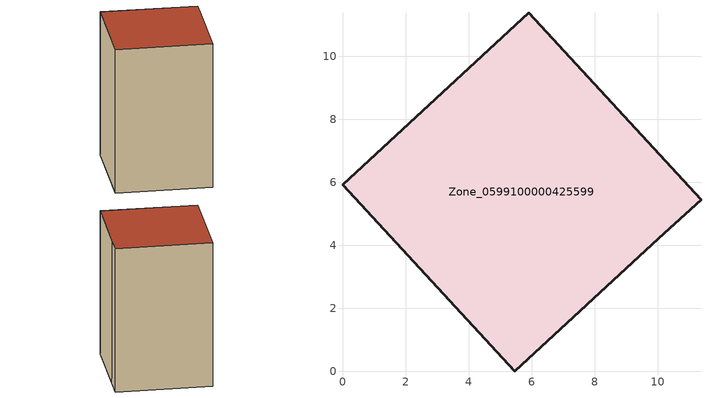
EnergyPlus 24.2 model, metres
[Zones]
Zone_0599100000425599
 floor ground (C_G): 5.91,11.38 11.38,5.43 10.04,4.22 5.46,0 0,5.92 z0
 wall outside (C_F): 11.38,5.43 5.91,11.38 0,5.92 5.46,0 10.04,4.22 11.38,5.43 z0:12.67
 roof outside (C_R): 5.91,11.38 0,5.92 5.46,0 10.04,4.22 11.38,5.43 z12.67
[BUILDING]
Pand.0599100000425599: North Axis=0; Terrain=City; Loads Convergence Tolerance Value=0.04; Temperature Convergence Tolerance Value=0.4; Solar Distribution=FullExterior; Maximum Number of Warmup Days=25; Minimum Number of Warmup Days=1
[Site:Location]
Rotterdam.The.Hague.AP_ZH_NLD Design_Conditions: Latitude=51.96; Longitude=4.45; Time Zone=1; Elevation=-4.5
[SITE:GROUNDTEMPERATURE:BUILDINGSURFACE]
18, 18, 18, 18, 18, 18, 18, 18, 18, 18, 18, 18
[MATERIAL] Thermal Absorptance=0.9; Solar Absorptance=0.7; Visible Absorptance=0.7
Name | Roughness | Thickness | Conductivity | Density | Specific Heat
G.TC.2006-2014 | MediumSmooth | 0.15 | 0.06 | 540 | 1210
F.TC.2006-2014 | Rough | 0.3 | 0.12 | 1920 | 840
R.TC.2006-2014 | MediumRough | 0.2 | 0.08 | 1500 | 1000
[CONSTRUCTION]
C_G: G.TC.2006-2014
C_F: F.TC.2006-2014
C_R: R.TC.2006-2014
[ZONE]
Zone_0599100000425599: Type=1; Multiplier=1; Ceiling Height=Autocalculate; Volume=Autocalculate; Floor Area=autocalculate; Part of Total Floor Area=Yes
[ZONEINFILTRATION:DESIGNFLOWRATE]
Infil_Zone_0599100000425599: Zone or ZoneList or Space or SpaceList=Zone_0599100000425599; Schedule=AlwaysOn; Design Flow Rate Calculation Method=Flow/Area; Flow Rate per Floor Area=0.0015; Constant Term Coefficient=1; Temperature Term Coefficient=0; Velocity Term Coefficient=0; Velocity Squared Term Coefficient=0
[HVACTEMPLATE:ZONE:IDEALLOADSAIRSYSTEM]
Zone_0599100000425599: Maximum Heating Supply Air Temperature=50; Minimum Cooling Supply Air Temperature=13; Maximum Heating Supply Air Humidity Ratio=0.0156; Minimum Cooling Supply Air Humidity Ratio=0.0077; Heating Limit=NoLimit; Cooling Limit=NoLimit; Dehumidification Control Type=ConstantSensibleHeatRatio; Cooling Sensible Heat Ratio=0.7; Dehumidification Setpoint=60; Humidification Control Type=None; Humidification Setpoint=30; Outdoor Air Method=None; Outdoor Air Flow Rate per Person=0.00944; Outdoor Air Flow Rate per Zone Floor Area=0; Outdoor Air Flow Rate per Zone=0; Demand Controlled Ventilation Type=None; Outdoor Air Economizer Type=NoEconomizer; Heat Recovery Type=None; Sensible Heat Recovery Effectiveness=0.7; Latent Heat Recovery Effectiveness=0.65
[ZONECONTROL:THERMOSTAT]
ThermostatControl_Zone_0599100000425599: Zone or ZoneList=Zone_0599100000425599; Control Type Schedule=DualSetpointControlType; Control 1=Thermostat_Zone_0599100000425599; Temperature Difference Between Cutout And Setpoint=0
[THERMOSTATSETPOINT:DUALSETPOINT]
Thermostat_Zone_0599100000425599: Heating Setpoint Temperature Schedule=HeatingSetpoint_Zone_0599100000425599; Cooling Setpoint Temperature Schedule=CoolingSetpoint_Zone_0599100000425599
[SCHEDULE:COMPACT]
HeatingSetpoint_Zone_0599100000425599: Through: 12/31, For: AllDays, Until: 24:00, 21
CoolingSetpoint_Zone_0599100000425599: Through: 12/31, For: AllDays, Until: 24:00, 24
DualSetpointControlType: Through: 12/31, For: AllDays, Until: 24:00, 4
AlwaysOn: Through: 12/31, For: AllDays, Until: 24:00, 1
